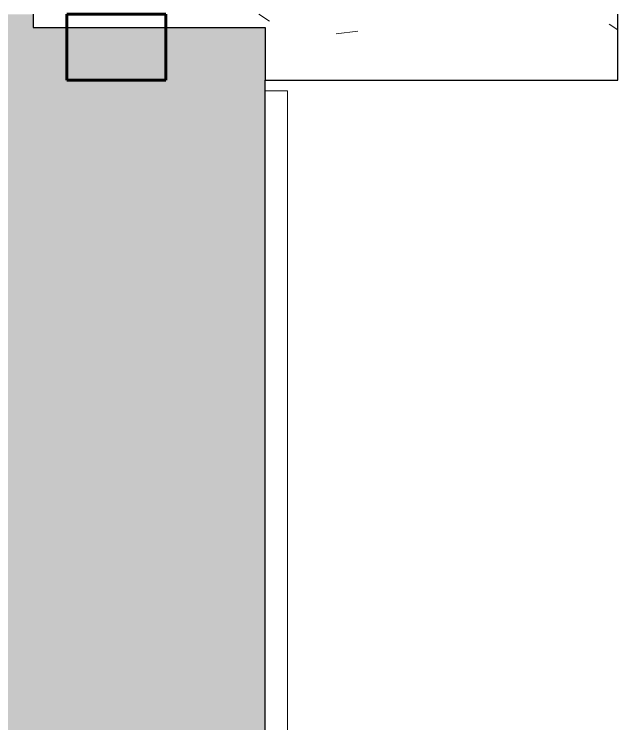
# Model space of a CAD drawing. Header units: millimetres. Extents: x 155927 to 326028, y -36033 to 97293.
# Drawn here: x 230761 to 231675, y 12592 to 13666 of the extents above; entities that cross this region are included whole.
import ezdxf

# ---------------------------------------------------------------- set-up
doc = ezdxf.new("R2010")
doc.units = ezdxf.units.MM
doc.header["$MEASUREMENT"] = 0
for name, color, linetype, lineweight in [('A-GLAZ', 7, 'CONTINUOUS', 9), ('A-GLAZ-CURT', 7, 'CONTINUOUS', 9), ('A-WALL', 7, 'CONTINUOUS', 9), ('A-WALL-PATT', 7, 'CONTINUOUS', 9), ('S-COLS-SYMB', 7, 'CONTINUOUS', 70)]:
    doc.layers.add(name, color=color, linetype=linetype, lineweight=lineweight)

msp = doc.modelspace()

# ---------------------------------------------------------------- hatches: boundary and pattern name
at = {"layer": 'A-WALL-PATT'}
h = msp.add_hatch(color=256, dxfattribs=at)
h.paths.add_polyline_path([(231074.8, 8967.6), (231140.8, 8967.6), (231140.5, 13645.6), (230840.8, 13645.6), (230840.8, 9267.6), (231074.8, 9267.6), (231074.8, 9235.4)], flags=0)
h.paths.add_polyline_path([(230840.8, 14969.6), (231140.8, 14969.6), (231140.8, 16290.6), (230840.8, 16290.6), (230840.8, 15037.6)], flags=0)
h.paths.add_polyline_path([(231140.8, 25449.6), (231140.8, 26790.6), (230840.8, 26790.6), (230840.8, 25449.6), (230876.4, 25449.6)], flags=0)
h.paths.add_polyline_path([(231140.8, 28449.6), (231140.8, 34647.6), (230840.8, 34647.6), (230840.8, 28449.6), (230876.4, 28449.6)], flags=0)
h = msp.add_hatch(color=256, dxfattribs=at)
h.paths.add_polyline_path([(230738.8, 9267.6), (230840.8, 9267.6), (230840.4, 13645.6), (230789.8, 13645.6), (230789.7, 13665.6), (230738.8, 13665.6), (230738.8, 9369.6)], flags=0)
h.paths.add_polyline_path([(230738.8, 14949.6), (230789.7, 14949.6), (230789.8, 14969.6), (230840.8, 14969.6), (230840.8, 15169.6), (230738.8, 15169.6), (230738.8, 14969.6)], flags=0)

# ---------------------------------------------------------------- linework, layer by layer
at = {"layer": 'A-GLAZ', "lineweight": 30}
for p, q in [((230789.7, 13665.6), (230789.8, 13645.6)), ((231674.8, 13565.6), (231674.8, 13665.6)), ((230789.8, 13645.6), (231140.8, 13645.6)), ((231140.8, 13645.6), (231140.8, 13565.6)), ((231140.8, 13565.6), (231674.8, 13565.6))]:
    msp.add_line(p, q, dxfattribs=at)
at = {"layer": 'A-GLAZ', "linetype": 'Continuous'}
for p, q in [((231131.4, 13665.6), (231147.6, 13655.3)), ((231661.7, 13650.4), (231674.8, 13642)), ((231248.3, 13635.7), (231281.5, 13640.1))]:
    msp.add_line(p, q, dxfattribs=at)
at = {"layer": 'A-GLAZ-CURT', "lineweight": 20}
for p, q in [((231140.8, 13549.6), (231140.8, 12065.6)), ((231174.8, 13549.6), (231140.8, 13549.6)), ((231174.8, 12102.1), (231174.8, 13549.6))]:
    msp.add_line(p, q, dxfattribs=at)
at = {"layer": 'A-WALL', "lineweight": 30}
msp.add_line((231140.8, 8967.6), (231140.8, 13565.6), dxfattribs=at)
at = {"layer": 'S-COLS-SYMB', "lineweight": 60}
for p, q in [((230840.8, 13665.6), (230840.8, 13565.6)), ((230840.8, 13665.6), (230990.8, 13665.6)), ((230990.8, 13665.6), (230990.8, 13565.6)), ((230840.8, 13565.6), (230990.8, 13565.6))]:
    msp.add_line(p, q, dxfattribs=at)

doc.saveas('drawing.dxf')
